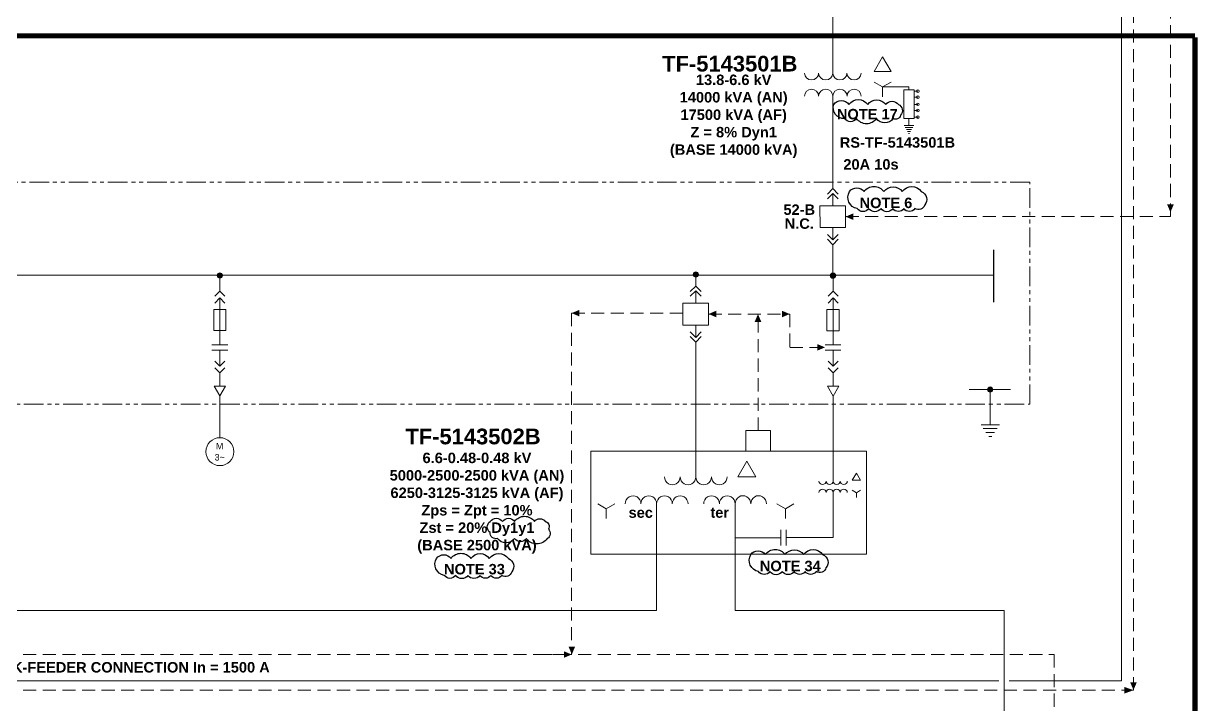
# Model space of a CAD drawing. Extents: x 0 to 1189, y 0 to 841.
# Drawn here: x 821.6 to 1046, y 203 to 333.1 of the extents above; entities that cross this region are included whole.
import ezdxf

# ---------------------------------------------------------------- set-up
doc = ezdxf.new("R2010")
doc.units = 0
doc.header["$MEASUREMENT"] = 0
for name, pattern in [('CENTER', [2, 1.25, -0.25, 0.25, -0.25]), ('DGN2', [9.513832, 4.756916, -4.756916]), ('HIDDEN', [0.375, 0.25, -0.125]), ('PHANTOM', [2.5, 1.25, -0.25, 0.25, -0.25, 0.25, -0.25])]:
    doc.linetypes.add(name, pattern=pattern)
for name, color, linetype in [('E-BOARD', 4, 'PHANTOM'), ('E-BUSBAR', 5, 'Continuous'), ('E-CONNECTION DOT', 7, 'Continuous'), ('E-CONTRL. & DATA CABLE', 9, 'HIDDEN'), ('E-GEN LINE', 7, 'Continuous'), ('E-NOTE TEXT', 7, 'Continuous'), ('E-POWER CABLE', 3, 'Continuous'), ('E-SCOPE BOUNDARY', 7, 'CENTER'), ('E-SYMBOL', 2, 'Continuous'), ('E-TEXT 2', 7, 'Continuous'), ('E-TEXT 3', 3, 'Continuous'), ('REV CLOUD', 1, 'Continuous')]:
    doc.layers.add(name, color=color, linetype=linetype)
doc.layers.add('Level 1', color=7, linetype='Continuous', lineweight=0)
doc.layers.add('Level 50', color=7, linetype='Continuous', lineweight=0)
doc.styles.add('P80-ARIAL-1', font='arialbd.ttf')
doc.styles.add('Styledgn032', font='arialbd.ttf')
doc.styles.add('Styledgn100', font='arialbd.ttf')

# ---------------------------------------------------------------- blocks, each defined once
blk = doc.blocks.new('ATERR1')
at = {"layer": 'E-SYMBOL', "linetype": 'Continuous'}
h = blk.add_hatch(color=256, dxfattribs=at)
edge = h.paths.add_edge_path()
edge.add_arc((0, 0), 10, 0, 360)
at = {"layer": 'E-SYMBOL', "linetype": 'Continuous', "lineweight": -2}
for p, q in [((-80.3, 0), (77.9, 0)), ((0, 0), (0, -134.4)), ((-35, -134.4), (35, -134.4)), ((-26.8, -149.4), (26.8, -149.4)), ((-16.4, -164.4), (16.4, -164.4)), ((-5.8, -179.4), (5.8, -179.4))]:
    blk.add_line(p, q, dxfattribs=at)
blk.add_circle((0, 0), 10, dxfattribs=at)
blk = doc.blocks.new('CONEX31')
at = {"layer": 'E-CONNECTION DOT', "linetype": 'Continuous'}
h = blk.add_hatch(color=7, dxfattribs=at)
edge = h.paths.add_edge_path()
edge.add_arc((0, 0), 10, 0, 360)
at = {"layer": 'E-CONNECTION DOT', "color": 7, "linetype": 'Continuous', "lineweight": -2}
blk.add_circle((0, 0), 10, dxfattribs=at)
blk = doc.blocks.new('NA1')
at = {"layer": 'E-SYMBOL', "linetype": 'Continuous', "lineweight": -2}
for p, q in [((53.536, 0), (-53.536, 0)), ((53.536, -36.62), (-53.536, -36.62))]:
    blk.add_line(p, q, dxfattribs=at)
blk = doc.blocks.new('MOT3PH1')
at = {"layer": 'E-SYMBOL', "linetype": 'Continuous', "lineweight": -2}
blk.add_circle((0, -53.4), 53.4, dxfattribs=at)
at = {"layer": 'E-SYMBOL', "linetype": 'Continuous', "lineweight": -2, "char_height": 25, "attachment_point": 5, "line_spacing_factor": 0.8, "style": 'P80-ARIAL-1'}
for s, insert in [('{\\Fdgn000|c0;M}', (-0.8, -32.3)), ('{\\Fdgn000|c0;3~}', (-0.8, -74.9))]:
    blk.add_mtext(s, dxfattribs=dict(at, insert=insert))
blk = doc.blocks.new('TERRA1')
at = {"layer": 'E-SYMBOL', "linetype": 'Continuous', "lineweight": -2}
for p, q in [((0, 0), (0, -17.74)), ((-13.343, -17.74), (13.343, -17.74)), ((-10.243, -23.11), (10.243, -23.11)), ((-7.142, -28.48), (7.142, -28.48)), ((-4.046, -33.843), (4.046, -33.843)), ((-0.946, -39.213), (0.946, -39.213))]:
    blk.add_line(p, q, dxfattribs=at)
blk.add_point((0.007, -17.74), dxfattribs=at)
blk = doc.blocks.new('TRAFO1')
at = {"layer": 'E-SYMBOL', "linetype": 'Continuous', "lineweight": 0}
for centre, start, end in [((-42, 0), 180, 360), ((-14, 0), 180, 360), ((14, 0), 180, 360), ((42, 0), 180, 360), ((-42, -46.9), 0, 180), ((-14, -46.9), 0, 180), ((14, -46.9), 0, 180), ((42, -46.9), 0, 180)]:
    blk.add_arc(centre, 14, start, end, dxfattribs=at)
blk = doc.blocks.new('AnonymousCell697')
at = {"layer": 'E-SYMBOL', "linetype": 'Continuous', "lineweight": 13}
for centre, major_axis in [((-4.5, 2.58), (0, 1.54)), ((-1.5, 2.58), (0, 1.54)), ((1.5, 2.58), (0, 1.54)), ((4.5, 2.58), (0, 1.54)), ((-12, -2.58), (0, -1.54)), ((-9, -2.58), (0, -1.54)), ((-6, -2.58), (0, -1.54)), ((-3, -2.58), (0, -1.54)), ((3, -2.58), (0, -1.54)), ((6, -2.58), (0, -1.54)), ((9, -2.57), (0, -1.54)), ((12, -2.57), (0, -1.54))]:
    blk.add_ellipse(centre, major_axis=major_axis, ratio=0.975, start_param=1.570796, end_param=4.712389, dxfattribs=at)
blk = doc.blocks.new('AnonymousCell695')
at = {"layer": 'E-SYMBOL', "linetype": 'Continuous', "lineweight": 0}
for p, q in [((-17.12, -3.56), (-18.75, -2.62)), ((-17.12, -3.56), (-15.5, -2.62)), ((-17.12, -5.43), (-17.12, -3.56)), ((17.12, -3.55), (15.5, -2.61)), ((17.12, -3.55), (18.75, -2.61)), ((17.12, -5.43), (17.12, -3.55))]:
    blk.add_line(p, q, dxfattribs=at)
at = {"layer": 'E-SYMBOL', "linetype": 'Continuous', "lineweight": 0, "flags": 128}
blk.add_lwpolyline([(9.73, 5.54), (8, 2.54), (11.46, 2.54), (9.73, 5.54)], dxfattribs=at)
at = {"layer": 'E-SYMBOL', "linetype": 'Continuous', "lineweight": 13}
blk.add_blockref('AnonymousCell697', (0, -0.04), dxfattribs=at)
at = {"layer": 'E-TEXT 2', "color": 7, "linetype": 'Continuous', "lineweight": 0, "char_height": 2, "attachment_point": 2, "rotation": 0.0158, "line_spacing_factor": 1.057056}
for s, insert, style in [('sec', (-10.54, -3.29), 'P80-ARIAL-1'), ('ter', (4.56, -3.28), 'Styledgn032')]:
    blk.add_mtext(s, dxfattribs=dict(at, insert=insert, style=style))
blk = doc.blocks.new('AnonymousCell365')
at = {"layer": 'E-SYMBOL', "linetype": 'Continuous', "lineweight": 0, "flags": 128}
for points in [[(0.97, 0.16), (0, 1.13), (-0.97, 0.16)], [(0.97, -1.13), (0, -0.16), (-0.97, -1.13)]]:
    blk.add_lwpolyline(points, dxfattribs=at)
blk = doc.blocks.new('AnonymousCell366')
at = {"layer": 'E-SYMBOL', "linetype": 'Continuous', "lineweight": 0, "flags": 128}
for points in [[(0.97, 1.13), (0, 0.16), (-0.97, 1.13)], [(0.97, -0.16), (0, -1.13), (-0.97, -0.16)]]:
    blk.add_lwpolyline(points, dxfattribs=at)
blk = doc.blocks.new('MV CB')
at = {"layer": 'E-SYMBOL', "linetype": 'Continuous', "lineweight": 13}
for p, q in [((0, -3.26), (0, -0.91)), ((0, -7.45), (0, -9.8))]:
    blk.add_line(p, q, dxfattribs=at)
at = {"layer": 'E-SYMBOL', "linetype": 'Continuous', "lineweight": 13, "flags": 128}
for points in [[(1.05, -1.05), (0, 0), (-1.05, -1.05)], [(1.05, -1.96), (0, -0.91), (-1.05, -1.96)], [(2.44, -3.26), (-2.46, -3.26), (-2.45, -7.45), (2.44, -7.45), (2.44, -3.26)], [(1.05, -8.75), (0, -9.8), (-1.05, -8.75)], [(1.05, -9.66), (0, -10.71), (-1.05, -9.66)]]:
    blk.add_lwpolyline(points, dxfattribs=at)
blk = doc.blocks.new('RESISTOR WITH TAP CHANGER')
at = {"layer": 'E-SYMBOL', "linetype": 'Continuous', "lineweight": 0}
for p, q in [((1.7, -0.26), (1, -0.26)), ((1.7, -0.26), (1, -0.26)), ((1.7, -0.26), (1, -0.26)), ((1.7, -0.26), (1, -0.26)), ((1.7, -1.41), (1, -1.41)), ((1.7, -1.41), (1, -1.41)), ((1.7, -1.41), (1, -1.41)), ((1.7, -1.41), (1, -1.41)), ((1.7, -2.77), (1, -2.77)), ((1.7, -2.77), (1, -2.77)), ((1.7, -2.77), (1, -2.77)), ((1.7, -2.77), (1, -2.77)), ((1.7, -3.93), (1, -3.93)), ((1.7, -3.93), (1, -3.93)), ((1.7, -3.93), (1, -3.93)), ((1.7, -3.93), (1, -3.93)), ((1.7, -5.2), (1, -5.2)), ((1.7, -5.2), (1, -5.2)), ((1.7, -5.2), (1, -5.2)), ((1.7, -5.2), (1, -5.2))]:
    blk.add_line(p, q, dxfattribs=at)
at = {"layer": 'E-SYMBOL', "linetype": 'Continuous', "lineweight": 13, "flags": 128}
blk.add_lwpolyline([(1, 0.01), (-1, 0.01), (-1, -5.5), (1.01, -5.5), (1, 0.01)], dxfattribs=at)
at = {"layer": 'E-SYMBOL', "linetype": 'Continuous', "lineweight": 0}
for centre in [(1.7, -0.26), (1.7, -0.26), (1.7, -0.26), (1.7, -0.26), (1.7, -1.41), (1.7, -1.41), (1.7, -1.41), (1.7, -1.41), (1.7, -2.77), (1.7, -2.77), (1.7, -2.77), (1.7, -2.77), (1.7, -3.93), (1.7, -3.93), (1.7, -3.93), (1.7, -3.93), (1.7, -5.2), (1.7, -5.2), (1.7, -5.2), (1.7, -5.2)]:
    blk.add_circle(centre, 0.25, dxfattribs=at)
blk = doc.blocks.new('A$C6e698430')
at = {"layer": 'E-SYMBOL', "linetype": 'Continuous', "lineweight": 13, "ltscale": 0.25}
for q in [(1.62, 0.94), (0, -1.88)]:
    blk.add_line((0, 0), q, dxfattribs=at)
blk.add_lwpolyline([(0, 0), (-1.62, 0.94)], dxfattribs=at)

msp = doc.modelspace()

# ---------------------------------------------------------------- hatches: boundary and pattern name
at = {"layer": 'E-CONNECTION DOT', "linetype": 'Continuous'}
h = msp.add_hatch(color=256, dxfattribs=at)
edge = h.paths.add_edge_path()
edge.add_arc((950.12, 285.14), 0.5, 0, 360)
at = {"layer": 'E-CONTRL. & DATA CABLE', "ltscale": 10}
for points in [[(978.76, 296.19), (980.25, 295.56), (980.25, 296.83)], [(926.39, 277.76), (927.88, 277.12), (927.88, 278.39)], [(952.57, 277.59), (954.06, 276.95), (954.06, 278.23)], [(962.01, 277.58), (962.64, 276.08), (961.37, 276.08)], [(968.07, 277.59), (966.57, 278.22), (966.58, 276.95)], [(974.82, 271.22), (973.33, 271.85), (973.33, 270.58)], [(926.42, 212.54), (927.05, 214.03), (925.78, 214.03)], [(926.38, 212.51), (924.89, 213.14), (924.89, 211.87)], [(1033.8, 205.71), (1034.44, 207.2), (1033.17, 207.2)], [(1033.8, 205.69), (1032.06, 205.05), (1032.06, 206.32)]]:
    msp.add_hatch(color=256, dxfattribs=at).paths.add_polyline_path(points)
at = {"layer": 'E-CONTRL. & DATA CABLE', "linetype": 'Continuous'}
msp.add_hatch(color=256, dxfattribs=at).paths.add_polyline_path([(1040.87, 297.03), (1041.51, 298.53), (1040.24, 298.53)])

# ---------------------------------------------------------------- linework, layer by layer
at = {"layer": 'E-BOARD', "lineweight": 13, "ltscale": 3}
msp.add_lwpolyline([(56.66, 260.39), (1013.96, 260.39), (1013.96, 302.78), (56.66, 302.78)], close=True, dxfattribs=at)
at = {"layer": 'E-BUSBAR', "linetype": 'Continuous', "lineweight": 30}
for p, q in [((1007.03, 289.84), (1007.03, 279.84)), ((1007.03, 284.97), (564.17, 285.05))]:
    msp.add_line(p, q, dxfattribs=at)
at = {"layer": 'E-CONNECTION DOT', "color": 7, "linetype": 'Continuous', "lineweight": 13}
msp.add_circle((950.12, 285.14), 0.5, dxfattribs=at)
at = {"layer": 'E-CONTRL. & DATA CABLE', "lineweight": 0, "ltscale": 10}
for p, q in [((1033.79, 205.71), (1033.79, 512.66)), ((926.38, 277.76), (947.67, 277.76)), ((926.38, 277.76), (926.38, 212.53)), ((952.57, 277.59), (968.08, 277.59)), ((962.02, 255.31), (962.02, 277.59)), ((968.08, 277.59), (968.08, 271.22)), ((968.08, 271.22), (974.82, 271.22)), ((334.02, 212.53), (926.38, 212.53)), ((735.26, 205.71), (1033.79, 205.71))]:
    msp.add_line(p, q, dxfattribs=at)
for points in [[(978.76, 296.2), (1040.87, 296.2), (1040.87, 315.3), (1040.91, 315.3), (1040.91, 768.61), (1018.73, 768.61)], [(920.14, 212.53), (1018.64, 212.53), (1018.71, 158.47), (1011.31, 158.47)]]:
    msp.add_lwpolyline(points, dxfattribs=at)
at = {"layer": 'E-GEN LINE', "lineweight": 13, "ltscale": 10}
msp.add_lwpolyline([(959.7, 255.3), (964.43, 255.3), (964.43, 251.38), (959.7, 251.38)], close=True, dxfattribs=at)
at = {"layer": 'E-GEN LINE', "linetype": 'Continuous', "lineweight": 13, "ltscale": 0.25}
msp.add_lwpolyline([(930.04, 251.38), (982.77, 251.38), (982.77, 231.68), (930.04, 231.68)], close=True, dxfattribs=at)
at = {"layer": 'E-POWER CABLE', "linetype": 'Continuous', "lineweight": 13}
for p, q in [((1031.49, 509.36), (1031.49, 207.46)), ((976.32, 323.65), (976.32, 338.8)), ((976.32, 301.58), (976.32, 319.16)), ((990.88, 320.43), (990.88, 320.98)), ((976.33, 290.84), (976.33, 284.84)), ((950.12, 282.93), (950.12, 285.14)), ((1008.05, 207.46), (789.29, 207.46)), ((1031.49, 207.46), (1010.05, 207.46))]:
    msp.add_line(p, q, dxfattribs=at)
at = {"layer": 'E-POWER CABLE', "linetype": 'Continuous', "lineweight": 13, "ltscale": 0.25}
for p, q in [((985.84, 320.98), (990.88, 320.98)), ((950.13, 272.22), (950.13, 246.47)), ((976.38, 253.94), (976.38, 245.66)), ((976.38, 243.45), (976.38, 234.85)), ((942.63, 241.31), (942.63, 220.93)), ((966.35, 234.84), (957.63, 234.84)), ((976.38, 234.85), (967.39, 234.85)), ((789.29, 220.93), (942.63, 220.93))]:
    msp.add_line(p, q, dxfattribs=at)
at = {"layer": 'E-POWER CABLE', "linetype": 'Continuous', "lineweight": 0}
for p, q in [((859.11, 281.95), (859.11, 284.95)), ((976.37, 281.94), (976.37, 284.94)), ((859.12, 280.65), (859.12, 271.69)), ((976.37, 280.64), (976.37, 271.68)), ((859.12, 270.66), (859.12, 267.63)), ((976.37, 270.65), (976.38, 267.62)), ((859.12, 266.33), (859.12, 263.8)), ((976.38, 266.32), (976.38, 263.79)), ((859.12, 261.92), (859.12, 253.95)), ((976.38, 261.91), (976.38, 253.94))]:
    msp.add_line(p, q, dxfattribs=at)
at = {"layer": 'E-POWER CABLE', "lineweight": 13, "ltscale": 10}
msp.add_lwpolyline([(1009.05, 177.78), (1009.05, 220.93), (957.63, 220.93), (957.63, 241.32)], dxfattribs=at)
at = {"layer": 'E-SCOPE BOUNDARY', "lineweight": 30, "ltscale": 10, "const_width": 1}
msp.add_lwpolyline([(1045.55, 330.45), (1045.55, 110.53), (951.07, 110.53), (951.1, 38.38), (120.26, 38.38), (120.26, 111.17), (29.5, 111.17), (29.5, 330.76), (1045.55, 330.76)], dxfattribs=at)
at = {"layer": 'E-SYMBOL', "linetype": 'Continuous', "lineweight": 13, "ltscale": 0.25}
for q in [(981.62, 243.9), (980.83, 242.53)]:
    msp.add_line((980.83, 243.44), q, dxfattribs=at)
msp.add_lwpolyline([(984.21, 323.93), (985.83, 326.75), (987.46, 323.94), (984.21, 323.93)], dxfattribs=at)
at = {"layer": 'E-SYMBOL', "linetype": 'Continuous', "lineweight": 0, "flags": 128}
for points in [[(860.29, 278.45), (857.94, 278.45), (857.94, 274.41), (860.29, 274.41), (860.29, 278.45)], [(977.55, 278.44), (975.19, 278.44), (975.2, 274.4), (977.55, 274.4), (977.55, 278.44)], [(859.12, 261.92), (860.2, 263.8), (858.04, 263.8), (859.12, 261.92)], [(976.38, 261.91), (977.46, 263.79), (975.29, 263.79), (976.38, 261.91)]]:
    msp.add_lwpolyline(points, dxfattribs=at)
at = {"layer": 'E-SYMBOL', "lineweight": 13, "ltscale": 10}
for points in [[(980.04, 245.82), (980.82, 247.19), (981.62, 245.83), (980.04, 245.82)], [(980.83, 243.44), (980.04, 243.9)]]:
    msp.add_lwpolyline(points, dxfattribs=at)
at = {"layer": 'REV CLOUD'}
for points in [[(976.49, 317.64, -0.520567), (979.41, 317.64, -0.520567), (982.98, 317.64, -0.520567), (986.43, 317.64, -0.520567), (988.85, 317.64, -0.520567), (989.26, 315.59, -0.520567), (987.82, 314.94, -0.520567), (984.68, 314.94, -0.520567), (980.86, 314.94, -0.520567), (978.56, 314.94, -0.520567)], [(979.52, 300.99, -0.520567), (982.28, 300.99, -0.520567), (986.08, 300.99, -0.520567), (989.6, 300.99, -0.520567), (993.24, 300.99, -0.520567), (993.88, 298.44, -0.520567), (992.02, 297.74, -0.520567), (989.91, 297.74, -0.520567), (987.8, 297.74, -0.520567), (985.53, 297.74, -0.520567), (983.17, 297.74, -0.520567), (980.99, 297.74, -0.520567)], [(910.8, 237.94, -0.520567), (913.16, 237.94, -0.520567), (915.48, 237.94, -0.520567), (919.27, 237.94, -0.520567), (921.32, 237.94, -0.520567), (921.94, 236.47, -0.520567), (921.71, 234.69, -0.520567), (917.72, 234.69, -0.520567), (915.46, 234.69, -0.520567), (912.22, 234.69, -0.520567), (910.8, 235.84, -0.520567)], [(900.55, 230.87, -0.520567), (903.32, 230.87, -0.520567), (907.12, 230.87, -0.520567), (910.64, 230.87, -0.520567), (914.28, 230.87, -0.520567), (914.92, 228.33, -0.520567), (913.05, 227.63, -0.520567), (910.94, 227.63, -0.520567), (908.84, 227.63, -0.520567), (906.56, 227.63, -0.520567), (904.21, 227.63, -0.520567), (902.02, 227.63, -0.520567)], [(960.64, 231.62, -0.520567), (963.41, 231.62, -0.520567), (967.21, 231.62, -0.520567), (970.73, 231.62, -0.520567), (974.37, 231.62, -0.520567), (975.01, 229.07, -0.520567), (973.14, 228.37, -0.520567), (971.03, 228.37, -0.520567), (968.93, 228.37, -0.520567), (966.65, 228.37, -0.520567), (964.3, 228.37, -0.520567), (962.11, 228.37, -0.520567)]]:
    msp.add_lwpolyline(points, format="xyb", close=True, dxfattribs=at)

# ---------------------------------------------------------------- block references
for name, p in [('A$C6e698430', (985.84, 320.98)), ('RESISTOR WITH TAP CHANGER', (990.88, 320.43)), ('MV CB', (976.32, 301.55)), ('MV CB', (950.12, 282.93))]:
    msp.add_blockref(name, p)
at = {"color": 7, "linetype": 'Continuous', "lineweight": 0}
for name, p in [('AnonymousCell365', (859.12, 280.82)), ('AnonymousCell365', (976.37, 280.81)), ('AnonymousCell366', (859.12, 267.46)), ('AnonymousCell366', (976.38, 267.45)), ('AnonymousCell695', (950.13, 243.93))]:
    msp.add_blockref(name, p, dxfattribs=at)
at = {"layer": 'Level 1', "color": 5, "linetype": 'DGN2', "lineweight": 13, "extrusion": (0, 0, -1)}
for name, p, xscale, yscale, zscale, rotation in [('TRAFO1', (-976.32, 319.22), 0.09678732525000003, 0.09436764211875005, -0.1257795, 179.9683185465412), ('TERRA1', (-990.88, 314.93), 0.07077573158906253, 0.07259049393750001, -0.06288975000000001, 359.9841592744069), ('TRAFO1', (-976.38, 243.45), 0.04839366262500001, 0.04718382105937503, -0.06288975000000001, 179.9683185465412)]:
    msp.add_blockref(name, p, dxfattribs=dict(at, xscale=xscale, yscale=yscale, zscale=zscale, rotation=rotation))
at = {"layer": 'Level 1', "color": 7, "linetype": 'Continuous', "lineweight": 0, "xscale": 0.05000000000000002, "yscale": 0.05000000000000002, "zscale": 0.05000000000000002, "rotation": 0.01584072561617136}
for p in [(859.11, 284.95), (976.37, 284.94)]:
    msp.add_blockref('CONEX31', p, dxfattribs=at)
at = {"layer": 'Level 1', "color": 7, "linetype": 'Continuous', "lineweight": 13, "xscale": 0.05000000000000002, "yscale": 0.05000000000000002, "zscale": 0.05000000000000002, "rotation": 0.01584072561617136}
msp.add_blockref('CONEX31', (976.33, 284.92), dxfattribs=at)
at = {"layer": 'Level 1', "color": 1, "linetype": 'Continuous', "lineweight": 13, "xscale": 0.05000000000000002, "yscale": 0.05000000000000002, "zscale": 0.05000000000000002, "rotation": 0.01584072561617136}
msp.add_blockref('ATERR1', (1006.41, 263.15), dxfattribs=at)
at = {"layer": 'Level 1', "color": 1, "linetype": 'Continuous', "lineweight": 0, "xscale": 0.05000000000000002, "yscale": 0.05000000000000002, "zscale": 0.05000000000000002, "rotation": 0.01584072561617136}
msp.add_blockref('MOT3PH1', (859.12, 253.95), dxfattribs=at)
at = {"layer": 'Level 50', "color": 7, "linetype": 'Continuous', "lineweight": 0, "xscale": 0.02817221421602481, "yscale": 0.02817221421602481, "zscale": 0.03435112234845274}
for p, rotation in [((859.12, 271.69, -0.09), 0.01584072559316328), ((976.37, 271.68, -0.09), 0.01584072559316328), ((966.35, 234.86, -0.09), 90.01584072559316)]:
    msp.add_blockref('NA1', p, dxfattribs=dict(at, rotation=rotation))

# ---------------------------------------------------------------- texts
at = {"layer": 'E-NOTE TEXT', "linetype": 'Continuous', "lineweight": 0, "char_height": 2, "attachment_point": 7, "rotation": 0.0158, "line_spacing_factor": 0.8, "style": 'Styledgn100'}
for s, insert in [('NOTE 17', (977.09, 314.76)), ('NOTE 6', (981.43, 297.8)), ('NOTE 33', (901.97, 227.79)), ('NOTE 34', (962.36, 228.39))]:
    msp.add_mtext(s, dxfattribs=dict(at, insert=insert))
at = {"layer": 'E-NOTE TEXT', "linetype": 'Continuous', "lineweight": 0, "insert": (978.33, 305.16), "char_height": 2, "width": 24.5171, "attachment_point": 7, "rotation": 0.0158, "line_spacing_factor": 0.8, "style": 'Styledgn100'}
msp.add_mtext('20A 10s', dxfattribs=at)
at = {"layer": 'E-TEXT 2', "linetype": 'Continuous', "lineweight": 13, "char_height": 2, "attachment_point": 1, "style": 'Styledgn100'}
for s, insert, width in [('\\pxqc;13.8-6.6 kV\\P14000 kVA (AN)\\P17500 kVA (AF)\\PZ = 8% Dyn1\\P(BASE 14000 kVA)', (942.57, 323.35), 29.5817), ('\\pxqc;6.6-0.48-0.48 kV\\P5000-2500-2500 kVA (AN)\\P6250-3125-3125 kVA (AF)\\PZps = Zpt = 10%\\PZst = 20% Dy1y1\\P(BASE 2500 kVA)', (883.9, 251.09), 48.7582)]:
    msp.add_mtext(s, dxfattribs=dict(at, insert=insert, width=width))
at = {"layer": 'E-TEXT 2', "linetype": 'Continuous', "lineweight": 0, "char_height": 2, "rotation": 0.0158, "style": 'Styledgn100'}
for s, insert, attachment_point, line_spacing_factor in [('RS-TF-5143501B', (988.67, 310.36), 5, 0.8), ('52-B\\PN.C.', (969.9, 296.19), 5, 0.8), ('BACK-FEEDER CONNECTION In = 1500 A', (813.32, 211.06), 1, 0.809632)]:
    msp.add_mtext(s, dxfattribs=dict(at, insert=insert, attachment_point=attachment_point, line_spacing_factor=line_spacing_factor))
at = {"layer": 'E-TEXT 3', "linetype": 'Continuous', "lineweight": 0, "char_height": 3, "attachment_point": 5, "rotation": 0.0158, "line_spacing_factor": 0.8, "style": 'Styledgn100'}
for s, insert in [('TF-5143501B', (956.62, 325.41)), ('TF-5143502B', (907.52, 254.16))]:
    msp.add_mtext(s, dxfattribs=dict(at, insert=insert))

doc.saveas('drawing.dxf')
